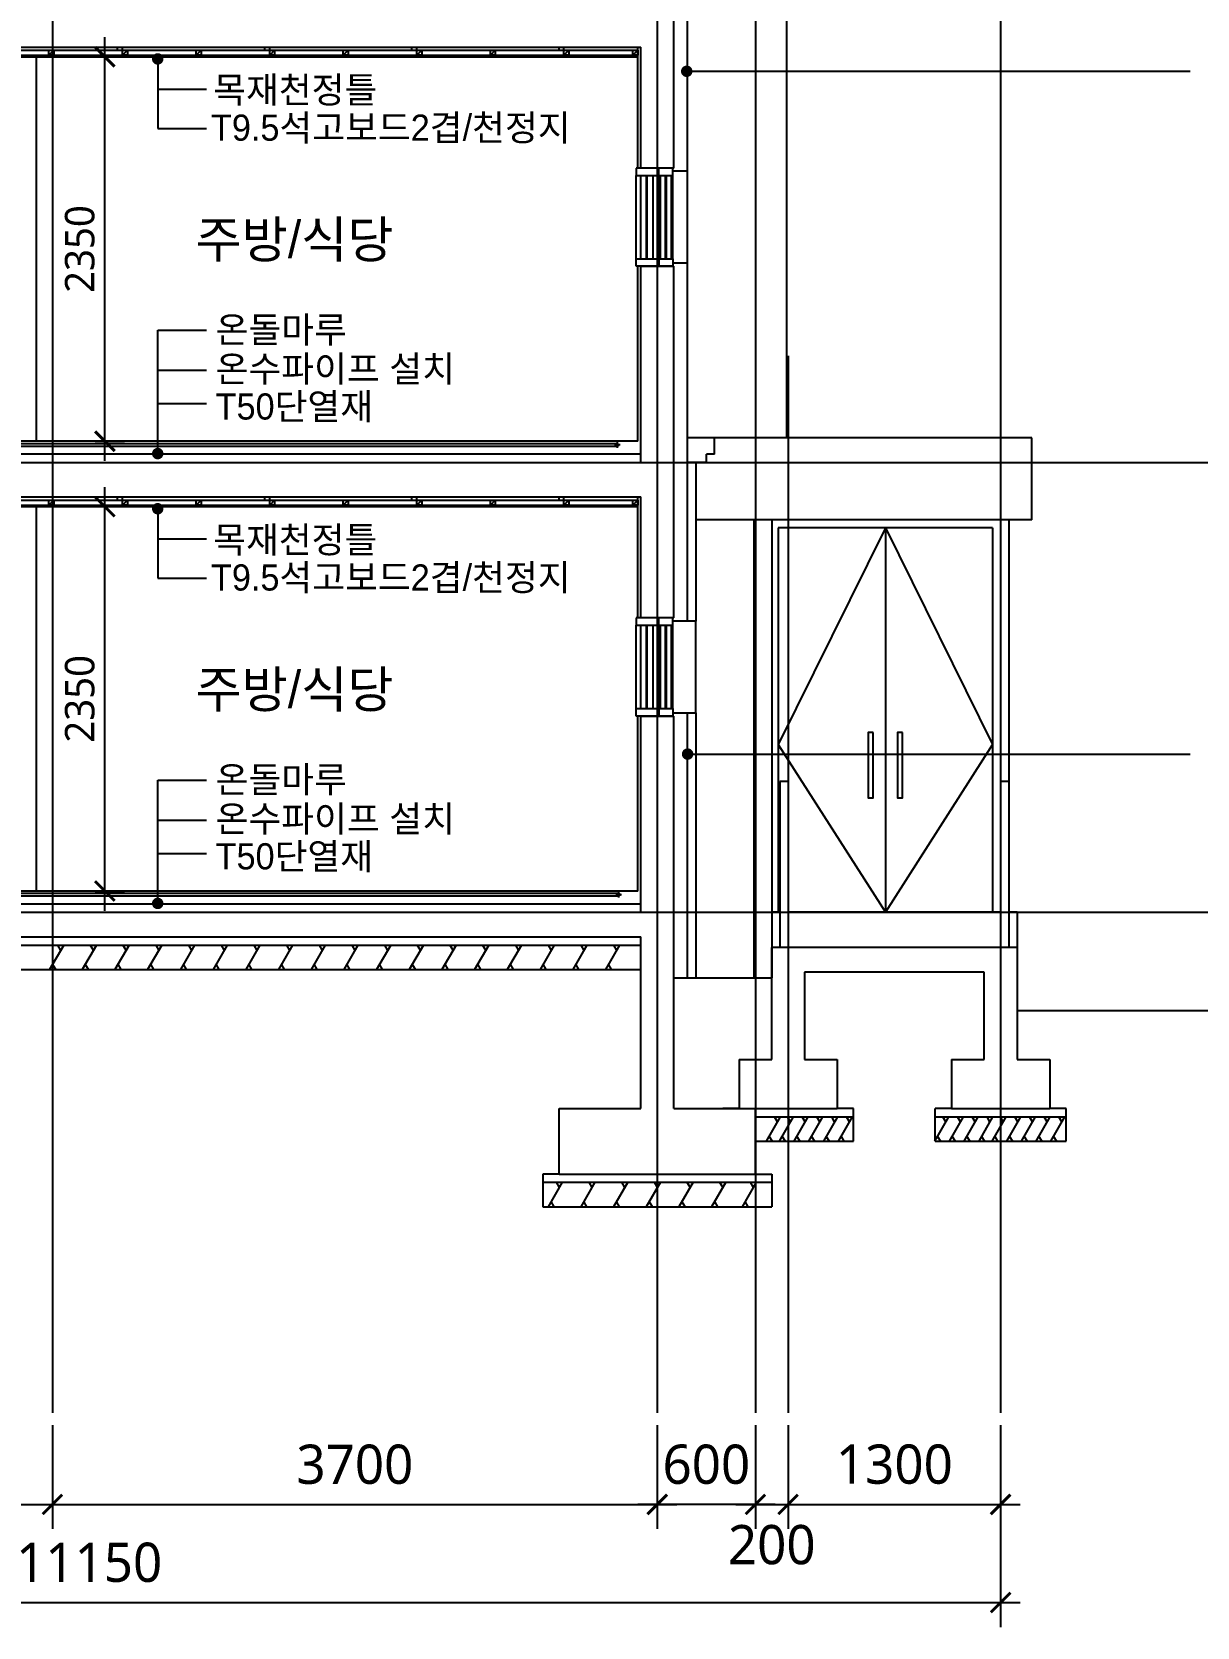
# Model space of a CAD drawing. Extents: x 11416736 to 11582377, y -14295679 to -14163266.
# Drawn here: x 11511810 to 11518937, y -14260621 to -14250869 of the extents above; entities that cross this region are included whole.
import ezdxf
from ezdxf.enums import TextEntityAlignment as Align

# ---------------------------------------------------------------- set-up
doc = ezdxf.new("R2010")
doc.units = 0
doc.header["$LTSCALE"] = 50
doc.header["$MEASUREMENT"] = 0
doc.layers.get('0').update_dxf_attribs({"linetype": 'CONTINUOUS'})
doc.layers.get('DEFPOINTS').update_dxf_attribs({"linetype": 'CONTINUOUS'})
for name, color, linetype in [('! 01 진한선', 2, 'CONTINUOUS'), ('! 03 중간선_02', 145, 'CONTINUOUS'), ('! 04 가는선_01', 253, 'CONTINUOUS'), ('! 05 가는선_02', 252, 'CONTINUOUS'), ('! 06 중심선', 11, 'CONTINUOUS'), ('! 12 지시선_안내선', 252, 'CONTINUOUS'), ('! 14 심볼', 37, 'CONTINUOUS'), ('! 16 HAT', 251, 'CONTINUOUS'), ('! 22 text 진한선', 7, 'CONTINUOUS'), ('! 24 치수선', 1, 'CONTINUOUS'), ('! 32 스크린 75', 155, 'CONTINUOUS'), ('- 02 내력벽', 2, 'CONTINUOUS'), ('- 04 마감선 01', 125, 'CONTINUOUS'), ('- 08 목재', 44, 'CONTINUOUS'), ('- 09 돌', 85, 'CONTINUOUS'), ('- 10 단열재', 251, 'CONTINUOUS')]:
    doc.layers.add(name, color=color, linetype=linetype)
doc.styles.add('굴림', font='Gulim.ttf')
doc.styles.add('맑은 고딕', font='malgun.ttf')
doc.dimstyles.new('120-main', dxfattribs={"dimscale": 120, "dimtxt": 2, "dimasz": 1, "dimexe": 1.25, "dimexo": 0.625, "dimgap": 1, "dimtad": 1, "dimdec": 0, "dimtxsty": '맑은 고딕', "dimblk": 'ARCHTICK', "dimcen": 2.5, "dimdle": 1, "dimclrt": 7, "dimadec": 0, "dimazin": 0, "dimtfac": 1, "dimtdec": 0, "dimtix": 1, "dimtmove": 2, "dimatfit": 3, "dimldrblk": 'DOT', "dimfxl": 0, "dimarcsym": 0})
doc.dimstyles.new('120-sub', dxfattribs={"dimscale": 120, "dimtxt": 1.5, "dimasz": 1, "dimexe": 1, "dimexo": 0.625, "dimgap": 0.5, "dimtad": 1, "dimdec": 0, "dimtxsty": '맑은 고딕', "dimblk": 'ARCHTICK', "dimcen": 2.5, "dimdle": 1, "dimclrt": 7, "dimadec": 0, "dimazin": 0, "dimtfac": 1, "dimtdec": 0, "dimtix": 1, "dimtmove": 2, "dimatfit": 3, "dimldrblk": 'DOT', "dimfxl": 0, "dimarcsym": 0})

# ---------------------------------------------------------------- blocks, each defined once
blk = doc.blocks.new('_ARCHTICK')
at = {"color": 0, "linetype": 'ByBlock', "const_width": 0.15}
blk.add_lwpolyline([(-0.5, -0.5), (0.5, 0.5)], dxfattribs=at)
blk = doc.blocks.new('*D104')
at = {"layer": '! 24 치수선', "color": 0, "lineweight": -2}
for p, q in [((11511935.8, -14259386.4), (11511935.8, -14260020.8)), ((11515635.8, -14259386.4), (11515635.8, -14260020.8)), ((11511815.8, -14259870.8), (11515755.8, -14259870.8))]:
    blk.add_line(p, q, dxfattribs=at)
at = {"layer": 'DEFPOINTS', "color": 0}
for p in [(11511935.8, -14259311.4), (11515635.8, -14259311.4), (11515635.8, -14259870.8)]:
    blk.add_point(p, dxfattribs=at)
at = {"layer": '! 24 치수선', "color": 0, "linetype": 'ByBlock', "lineweight": -2, "xscale": 120, "yscale": 120, "zscale": 120, "rotation": 180}
blk.add_blockref('_ARCHTICK', (11511935.8, -14259870.8), dxfattribs=at)
at = {"layer": '! 24 치수선', "color": 0, "linetype": 'ByBlock', "lineweight": -2, "xscale": 120, "yscale": 120, "zscale": 120}
blk.add_blockref('_ARCHTICK', (11515635.8, -14259870.8), dxfattribs=at)
at = {"layer": '! 24 치수선', "color": 7, "ltscale": 30, "insert": (11513785.8, -14259626.8), "char_height": 240, "attachment_point": 5, "style": '맑은 고딕'}
blk.add_mtext('3700', dxfattribs=at)
blk = doc.blocks.new('_Dot')
at = {"color": 0, "linetype": 'ByBlock', "lineweight": -2}
blk.add_line((-0.5, 0), (-1, 0), dxfattribs=at)
at = {"color": 0, "linetype": 'ByBlock', "const_width": 0.5}
blk.add_lwpolyline([(-0.25, 0, 1), (0.25, 0, 1)], format="xyb", close=True, dxfattribs=at)
blk = doc.blocks.new('*D105')
at = {"layer": '! 24 치수선', "color": 0, "lineweight": -2}
for p, q in [((11506585.8, -14259386.4), (11506585.8, -14260620.8)), ((11517735.8, -14259386.4), (11517735.8, -14260620.8)), ((11506465.8, -14260470.8), (11517855.8, -14260470.8))]:
    blk.add_line(p, q, dxfattribs=at)
at = {"layer": 'DEFPOINTS', "color": 0}
for p in [(11506585.8, -14259311.4), (11517735.8, -14259311.4), (11517735.8, -14260470.8)]:
    blk.add_point(p, dxfattribs=at)
at = {"layer": '! 24 치수선', "color": 0, "linetype": 'ByBlock', "lineweight": -2, "xscale": 120, "yscale": 120, "zscale": 120, "rotation": 180}
blk.add_blockref('_ARCHTICK', (11506585.8, -14260470.8), dxfattribs=at)
at = {"layer": '! 24 치수선', "color": 0, "linetype": 'ByBlock', "lineweight": -2, "xscale": 120, "yscale": 120, "zscale": 120}
blk.add_blockref('_ARCHTICK', (11517735.8, -14260470.8), dxfattribs=at)
at = {"layer": '! 24 치수선', "color": 7, "ltscale": 30, "insert": (11512160.8, -14260226.2), "char_height": 240, "attachment_point": 5, "style": '맑은 고딕'}
blk.add_mtext('11150', dxfattribs=at)
blk = doc.blocks.new('*D112')
at = {"layer": '! 24 치수선', "color": 0, "lineweight": -2}
for p, q in [((11512256.7, -14256241), (11512256.7, -14253651)), ((11512198.1, -14253771), (11512376.7, -14253771)), ((11512198.1, -14256121), (11512376.7, -14256121))]:
    blk.add_line(p, q, dxfattribs=at)
at = {"layer": 'DEFPOINTS', "color": 0}
for p in [(11512123.1, -14253771), (11512256.7, -14253771), (11512123.1, -14256121)]:
    blk.add_point(p, dxfattribs=at)
at = {"layer": '! 24 치수선', "color": 0, "linetype": 'ByBlock', "lineweight": -2, "xscale": 120, "yscale": 120, "zscale": 120}
for p, rotation in [((11512256.7, -14253771), 90), ((11512256.7, -14256121), 270)]:
    blk.add_blockref('_ARCHTICK', p, dxfattribs=dict(at, rotation=rotation))
at = {"layer": '! 24 치수선', "color": 7, "ltscale": 30, "insert": (11512103.7, -14254946), "char_height": 180, "attachment_point": 5, "rotation": 90, "style": '맑은 고딕'}
blk.add_mtext('2350', dxfattribs=at)
blk = doc.blocks.new('*D113')
at = {"layer": '! 24 치수선', "color": 0, "lineweight": -2}
for p, q in [((11512256.7, -14253491), (11512256.7, -14250901)), ((11512198.1, -14251021), (11512376.7, -14251021)), ((11512198.1, -14253371), (11512376.7, -14253371))]:
    blk.add_line(p, q, dxfattribs=at)
at = {"layer": 'DEFPOINTS', "color": 0}
for p in [(11512123.1, -14251021), (11512256.7, -14251021), (11512123.1, -14253371)]:
    blk.add_point(p, dxfattribs=at)
at = {"layer": '! 24 치수선', "color": 0, "linetype": 'ByBlock', "lineweight": -2, "xscale": 120, "yscale": 120, "zscale": 120}
for p, rotation in [((11512256.7, -14251021), 90), ((11512256.7, -14253371), 270)]:
    blk.add_blockref('_ARCHTICK', p, dxfattribs=dict(at, rotation=rotation))
at = {"layer": '! 24 치수선', "color": 7, "ltscale": 30, "insert": (11512103.7, -14252196), "char_height": 180, "attachment_point": 5, "rotation": 90, "style": '맑은 고딕'}
blk.add_mtext('2350', dxfattribs=at)
blk = doc.blocks.new('*D118')
at = {"layer": '! 24 치수선', "color": 0, "lineweight": -2}
for p, q in [((11510485.8, -14259386.4), (11510485.8, -14260020.8)), ((11511935.8, -14259386.4), (11511935.8, -14260020.8)), ((11510365.8, -14259870.8), (11512055.8, -14259870.8))]:
    blk.add_line(p, q, dxfattribs=at)
at = {"layer": 'DEFPOINTS', "color": 0}
for p in [(11510485.8, -14259311.4), (11511935.8, -14259311.4), (11511935.8, -14259870.8)]:
    blk.add_point(p, dxfattribs=at)
at = {"layer": '! 24 치수선', "color": 0, "linetype": 'ByBlock', "lineweight": -2, "xscale": 120, "yscale": 120, "zscale": 120, "rotation": 180}
blk.add_blockref('_ARCHTICK', (11510485.8, -14259870.8), dxfattribs=at)
at = {"layer": '! 24 치수선', "color": 0, "linetype": 'ByBlock', "lineweight": -2, "xscale": 120, "yscale": 120, "zscale": 120}
blk.add_blockref('_ARCHTICK', (11511935.8, -14259870.8), dxfattribs=at)
at = {"layer": '! 24 치수선', "color": 7, "ltscale": 30, "insert": (11511210.8, -14259626.2), "char_height": 240, "attachment_point": 5, "style": '맑은 고딕'}
blk.add_mtext('1450', dxfattribs=at)
blk = doc.blocks.new('rubble')
for p, q in [((0.2, 0), (0.77, 1)), ((0.65, 0.8), (0.53, 1)), ((0.31, 0.2), (0.43, 0))]:
    blk.add_line(p, q)
blk = doc.blocks.new('*D125')
at = {"layer": '! 24 치수선', "color": 0, "lineweight": -2}
for p, q in [((11515635.8, -14259386.4), (11515635.8, -14260020.8)), ((11516235.8, -14259386.4), (11516235.8, -14260020.8)), ((11516355.8, -14259870.8), (11515515.8, -14259870.8)), ((11515635.8, -14259870.8), (11515515.8, -14259870.8)), ((11516235.8, -14259870.8), (11516355.8, -14259870.8))]:
    blk.add_line(p, q, dxfattribs=at)
at = {"layer": 'DEFPOINTS', "color": 0}
for p in [(11515635.8, -14259311.4), (11516235.8, -14259311.4), (11515635.8, -14259870.8)]:
    blk.add_point(p, dxfattribs=at)
at = {"layer": '! 24 치수선', "color": 0, "linetype": 'ByBlock', "lineweight": -2, "xscale": 120, "yscale": 120, "zscale": 120}
blk.add_blockref('_ARCHTICK', (11515635.8, -14259870.8), dxfattribs=at)
at = {"layer": '! 24 치수선', "color": 0, "linetype": 'ByBlock', "lineweight": -2, "xscale": 120, "yscale": 120, "zscale": 120, "rotation": 180}
blk.add_blockref('_ARCHTICK', (11516235.8, -14259870.8), dxfattribs=at)
at = {"layer": '! 24 치수선', "color": 7, "ltscale": 30, "insert": (11515935.8, -14259626.8), "char_height": 240, "attachment_point": 5, "style": '맑은 고딕'}
blk.add_mtext('600', dxfattribs=at)
blk = doc.blocks.new('*D126')
at = {"layer": '! 24 치수선', "color": 0, "lineweight": -2}
for p, q in [((11516235.8, -14259386.4), (11516235.8, -14260020.8)), ((11516435.8, -14259386.4), (11516435.8, -14260020.8)), ((11516115.8, -14259870.8), (11516555.8, -14259870.8)), ((11516235.8, -14259870.8), (11516115.8, -14259870.8)), ((11516435.8, -14259870.8), (11516555.8, -14259870.8))]:
    blk.add_line(p, q, dxfattribs=at)
at = {"layer": 'DEFPOINTS', "color": 0}
for p in [(11516235.8, -14259311.4), (11516435.8, -14259311.4), (11516435.8, -14259870.8)]:
    blk.add_point(p, dxfattribs=at)
at = {"layer": '! 24 치수선', "color": 0, "linetype": 'ByBlock', "lineweight": -2, "xscale": 120, "yscale": 120, "zscale": 120}
blk.add_blockref('_ARCHTICK', (11516235.8, -14259870.8), dxfattribs=at)
at = {"layer": '! 24 치수선', "color": 0, "linetype": 'ByBlock', "lineweight": -2, "xscale": 120, "yscale": 120, "zscale": 120, "rotation": 180}
blk.add_blockref('_ARCHTICK', (11516435.8, -14259870.8), dxfattribs=at)
at = {"layer": '! 24 치수선', "color": 7, "ltscale": 30, "insert": (11516335.8, -14260118.3), "char_height": 240, "attachment_point": 5, "style": '맑은 고딕'}
blk.add_mtext('200', dxfattribs=at)
blk = doc.blocks.new('*D127')
at = {"layer": '! 24 치수선', "color": 0, "lineweight": -2}
for p, q in [((11516435.8, -14259386.4), (11516435.8, -14260020.8)), ((11517735.8, -14259386.4), (11517735.8, -14260020.8)), ((11516315.8, -14259870.8), (11517855.8, -14259870.8))]:
    blk.add_line(p, q, dxfattribs=at)
at = {"layer": 'DEFPOINTS', "color": 0}
for p in [(11516435.8, -14259311.4), (11517735.8, -14259311.4), (11517735.8, -14259870.8)]:
    blk.add_point(p, dxfattribs=at)
at = {"layer": '! 24 치수선', "color": 0, "linetype": 'ByBlock', "lineweight": -2, "xscale": 120, "yscale": 120, "zscale": 120, "rotation": 180}
blk.add_blockref('_ARCHTICK', (11516435.8, -14259870.8), dxfattribs=at)
at = {"layer": '! 24 치수선', "color": 0, "linetype": 'ByBlock', "lineweight": -2, "xscale": 120, "yscale": 120, "zscale": 120}
blk.add_blockref('_ARCHTICK', (11517735.8, -14259870.8), dxfattribs=at)
at = {"layer": '! 24 치수선', "color": 7, "ltscale": 30, "insert": (11517085.8, -14259626.2), "char_height": 240, "attachment_point": 5, "style": '맑은 고딕'}
blk.add_mtext('1300', dxfattribs=at)

msp = doc.modelspace()

# ---------------------------------------------------------------- linework, layer by layer
at = {"layer": '! 01 진한선', "color": 7, "linetype": 'Continuous'}
for p, q in [((11515735.8, -14256651), (11516335.8, -14256651)), ((11517835.8, -14256851), (11524997.9, -14256851))]:
    msp.add_line(p, q, dxfattribs=at)
at = {"layer": '! 03 중간선_02', "ltscale": 30}
for p, q in [((11516425.8, -14246301), (11516425.8, -14253351)), ((11517925.8, -14253351), (11515870.8, -14253351)), ((11517925.8, -14253851), (11517925.8, -14253351)), ((11517925.8, -14253851), (11515870.8, -14253851)), ((11516225.8, -14253851), (11516225.8, -14256651)), ((11517785.8, -14253851), (11517785.8, -14256251))]:
    msp.add_line(p, q, dxfattribs=at)
at = {"layer": '! 04 가는선_01'}
for p, q in [((11511835.8, -14251021), (11511835.8, -14253371)), ((11511835.8, -14253771), (11511835.8, -14256121)), ((11506685.8, -14256451), (11515535.8, -14256451)), ((11506685.8, -14256601), (11515535.8, -14256601)), ((11516135.8, -14257451), (11516035.8, -14257451)), ((11516235.8, -14257501), (11516835.8, -14257501)), ((11516835.8, -14257451), (11516735.8, -14257451)), ((11516835.8, -14257651), (11516835.8, -14257451)), ((11517335.8, -14257651), (11517335.8, -14257451)), ((11517435.8, -14257451), (11517335.8, -14257451)), ((11517335.8, -14257501), (11518135.8, -14257501)), ((11518135.8, -14257451), (11518035.8, -14257451)), ((11518135.8, -14257651), (11518135.8, -14257451)), ((11516235.8, -14257651), (11516835.8, -14257651)), ((11517335.8, -14257651), (11518135.8, -14257651)), ((11515035.8, -14257851), (11514935.8, -14257851)), ((11514935.8, -14257851), (11514935.8, -14258051)), ((11516235.8, -14257851), (11516335.8, -14257851)), ((11516335.8, -14257851), (11516335.8, -14258051)), ((11514935.8, -14257901), (11516335.8, -14257901)), ((11514935.8, -14258051), (11516335.8, -14258051))]:
    msp.add_line(p, q, dxfattribs=at)
at = {"layer": '! 04 가는선_01', "ltscale": 30}
for p, q in [((11516335.8, -14253851), (11516335.8, -14256651)), ((11517785.8, -14253851), (11516335.8, -14253851)), ((11516375.8, -14253901), (11516375.8, -14256251)), ((11517685.8, -14253901), (11516375.8, -14253901)), ((11517030.8, -14253901), (11517030.8, -14256251)), ((11517685.8, -14253901), (11517685.8, -14256251)), ((11516385.8, -14256251), (11516335.8, -14256251)), ((11516335.8, -14256251), (11516335.8, -14256651)), ((11517735.8, -14256251), (11516435.8, -14256251)), ((11517835.8, -14256251), (11517785.8, -14256251)), ((11517835.8, -14256251), (11517835.8, -14256651))]:
    msp.add_line(p, q, dxfattribs=at)
for points in [[(11516955.8, -14255151), (11516925.8, -14255151), (11516925.8, -14255551), (11516955.8, -14255551)], [(11517135.8, -14255151), (11517105.8, -14255151), (11517105.8, -14255551), (11517135.8, -14255551)]]:
    msp.add_lwpolyline(points, close=True, dxfattribs=at)
at = {"layer": '! 05 가는선_02'}
for p, q in [((11512334.8, -14250981), (11512334.8, -14250961)), ((11512364.8, -14250981), (11512364.8, -14250961)), ((11513234.8, -14250981), (11513234.8, -14250961)), ((11513264.8, -14250981), (11513264.8, -14250961)), ((11514134.8, -14250981), (11514134.8, -14250961)), ((11514164.8, -14250981), (11514164.8, -14250961)), ((11515034.8, -14250981), (11515034.8, -14250961)), ((11515064.8, -14250981), (11515064.8, -14250961)), ((11506705.8, -14250981), (11515485.8, -14250981)), ((11515820.8, -14252281), (11515820.8, -14251721)), ((11506705.8, -14253731), (11515485.8, -14253731)), ((11512334.8, -14253731), (11512334.8, -14253711)), ((11512364.8, -14253731), (11512364.8, -14253711)), ((11513234.8, -14253731), (11513234.8, -14253711)), ((11513264.8, -14253731), (11513264.8, -14253711)), ((11514134.8, -14253731), (11514134.8, -14253711)), ((11514164.8, -14253731), (11514164.8, -14253711)), ((11515034.8, -14253731), (11515034.8, -14253711)), ((11515064.8, -14253731), (11515064.8, -14253711)), ((11515870.8, -14255031), (11515870.8, -14254471))]:
    msp.add_line(p, q, dxfattribs=at)
at = {"layer": '! 05 가는선_02', "ltscale": 30}
for p, q in [((11516385.8, -14255451), (11516385.8, -14256466.8)), ((11516435.8, -14255451), (11516385.8, -14255451)), ((11516435.8, -14255451), (11516435.8, -14256466.8)), ((11517735.8, -14255451), (11517735.8, -14256466.8)), ((11517785.8, -14255451), (11517735.8, -14255451)), ((11517785.8, -14255451), (11517785.8, -14256466.8))]:
    msp.add_line(p, q, dxfattribs=at)
at = {"layer": '! 06 중심선'}
for p, q in [((11511935.8, -14243763.7), (11511935.8, -14259311.4)), ((11515635.8, -14243763.7), (11515635.8, -14259311.4)), ((11516235.8, -14243763.7), (11516235.8, -14259311.4)), ((11517735.8, -14243763.7), (11517735.8, -14259311.4)), ((11516435.8, -14252848.1), (11516435.8, -14259311.4)), ((11496166.3, -14253501), (11524997.9, -14253501)), ((11496166.3, -14256251), (11524997.9, -14256251))]:
    msp.add_line(p, q, dxfattribs=at)
at = {"layer": '! 12 지시선_안내선'}
for p, q in [((11512580, -14251033.8), (11512580, -14251458.3)), ((11512580, -14251218.6), (11512878.2, -14251218.6)), ((11512580, -14251458.3), (11512878.2, -14251458.3)), ((11512580, -14253446.6), (11512580, -14252692.5)), ((11512580, -14252692.5), (11512878.2, -14252692.5)), ((11512580, -14252937.3), (11512878.2, -14252937.3)), ((11512580, -14253141.3), (11512878.2, -14253141.3)), ((11512580, -14253783.8), (11512580, -14254208.3)), ((11512580, -14253968.6), (11512878.2, -14253968.6)), ((11512580, -14254208.3), (11512878.2, -14254208.3)), ((11512580, -14256196.6), (11512580, -14255442.5)), ((11512580, -14255442.5), (11512878.2, -14255442.5)), ((11512580, -14255687.3), (11512878.2, -14255687.3)), ((11512580, -14255891.3), (11512878.2, -14255891.3))]:
    msp.add_line(p, q, dxfattribs=at)
at = {"layer": '! 12 지시선_안내선', "const_width": 35}
for points in [[(11512562.5, -14251033.8, 1), (11512597.5, -14251033.8, 1)], [(11515833.2, -14251109.4, -1), (11515798.2, -14251109.4, -1)], [(11512562.5, -14253446.6, -1), (11512597.5, -14253446.6, -1)], [(11512562.5, -14253783.8, 1), (11512597.5, -14253783.8, 1)], [(11515838.5, -14255283.7, -1), (11515803.5, -14255283.7, -1)], [(11512562.5, -14256196.6, -1), (11512597.5, -14256196.6, -1)]]:
    msp.add_lwpolyline(points, format="xyb", close=True, dxfattribs=at)
at = {"layer": '! 12 지시선_안내선'}
for points in [[(11515798.2, -14251109.4), (11518894.2, -14251109.4)], [(11515820.8, -14255283.7), (11518894.2, -14255283.7)]]:
    msp.add_lwpolyline(points, dxfattribs=at)
at = {"layer": '! 14 심볼', "color": 8}
for p, q in [((11512005, -14256451), (11511918.4, -14256601)), ((11511967.5, -14256451), (11511986.3, -14256483.5)), ((11512205, -14256451), (11512118.4, -14256601)), ((11512167.5, -14256451), (11512186.3, -14256483.5)), ((11512405, -14256451), (11512318.4, -14256601)), ((11512367.5, -14256451), (11512386.3, -14256483.5)), ((11512605, -14256451), (11512518.4, -14256601)), ((11512567.5, -14256451), (11512586.3, -14256483.5)), ((11512805, -14256451), (11512718.4, -14256601)), ((11512767.5, -14256451), (11512786.3, -14256483.5)), ((11513005, -14256451), (11512918.4, -14256601)), ((11512967.5, -14256451), (11512986.3, -14256483.5)), ((11513205, -14256451), (11513118.4, -14256601)), ((11513167.5, -14256451), (11513186.3, -14256483.5)), ((11513405, -14256451), (11513318.4, -14256601)), ((11513367.5, -14256451), (11513386.3, -14256483.5)), ((11513605, -14256451), (11513518.4, -14256601)), ((11513567.5, -14256451), (11513586.3, -14256483.5)), ((11513805, -14256451), (11513718.4, -14256601)), ((11513767.5, -14256451), (11513786.3, -14256483.5)), ((11514005, -14256451), (11513918.4, -14256601)), ((11513967.5, -14256451), (11513986.3, -14256483.5)), ((11514205, -14256451), (11514118.4, -14256601)), ((11514167.5, -14256451), (11514186.3, -14256483.5)), ((11514405, -14256451), (11514318.4, -14256601)), ((11514367.5, -14256451), (11514386.3, -14256483.5)), ((11514605, -14256451), (11514518.4, -14256601)), ((11514567.5, -14256451), (11514586.3, -14256483.5)), ((11514805, -14256451), (11514718.4, -14256601)), ((11514767.5, -14256451), (11514786.3, -14256483.5)), ((11515005, -14256451), (11514918.4, -14256601)), ((11514967.5, -14256451), (11514986.3, -14256483.5)), ((11515205, -14256451), (11515118.4, -14256601)), ((11515167.5, -14256451), (11515186.3, -14256483.5)), ((11515405, -14256451), (11515318.4, -14256601)), ((11515367.5, -14256451), (11515386.3, -14256483.5)), ((11511955.9, -14256601), (11511937.2, -14256568.5)), ((11512155.9, -14256601), (11512137.2, -14256568.5)), ((11512355.9, -14256601), (11512337.2, -14256568.5)), ((11512555.9, -14256601), (11512537.2, -14256568.5)), ((11512755.9, -14256601), (11512737.2, -14256568.5)), ((11512955.9, -14256601), (11512937.2, -14256568.5)), ((11513155.9, -14256601), (11513137.2, -14256568.5)), ((11513355.9, -14256601), (11513337.2, -14256568.5)), ((11513555.9, -14256601), (11513537.2, -14256568.5)), ((11513755.9, -14256601), (11513737.2, -14256568.5)), ((11513955.9, -14256601), (11513937.2, -14256568.5)), ((11514155.9, -14256601), (11514137.2, -14256568.5)), ((11514355.9, -14256601), (11514337.2, -14256568.5)), ((11514555.9, -14256601), (11514537.2, -14256568.5)), ((11514755.9, -14256601), (11514737.2, -14256568.5)), ((11514955.9, -14256601), (11514937.2, -14256568.5)), ((11515155.9, -14256601), (11515137.2, -14256568.5)), ((11515355.9, -14256601), (11515337.2, -14256568.5)), ((11515054.5, -14257901), (11514967.9, -14258051)), ((11515017, -14257901), (11515035.7, -14257933.5)), ((11515254.5, -14257901), (11515167.9, -14258051)), ((11515217, -14257901), (11515235.7, -14257933.5)), ((11515454.5, -14257901), (11515367.9, -14258051)), ((11515417, -14257901), (11515435.7, -14257933.5)), ((11515654.5, -14257901), (11515567.9, -14258051)), ((11515617, -14257901), (11515635.7, -14257933.5)), ((11515854.5, -14257901), (11515767.9, -14258051)), ((11515817, -14257901), (11515835.7, -14257933.5)), ((11516054.5, -14257901), (11515967.9, -14258051)), ((11516017, -14257901), (11516035.7, -14257933.5)), ((11516240.4, -14257901), (11516153.8, -14258051)), ((11516202.9, -14257901), (11516221.6, -14257933.5)), ((11515005.4, -14258051), (11514986.6, -14258018.5)), ((11515205.4, -14258051), (11515186.6, -14258018.5)), ((11515405.4, -14258051), (11515386.6, -14258018.5)), ((11515605.4, -14258051), (11515586.6, -14258018.5)), ((11515805.4, -14258051), (11515786.6, -14258018.5)), ((11516005.4, -14258051), (11515986.6, -14258018.5)), ((11516191.3, -14258051), (11516172.5, -14258018.5))]:
    msp.add_line(p, q, dxfattribs=at)
at = {"layer": '! 16 HAT'}
for p, q in [((11515391.1, -14253386), (11506980.5, -14253386)), ((11506980.5, -14253401), (11515391.1, -14253401)), ((11515408.6, -14253393.5), (11515373.6, -14253393.5)), ((11515391.1, -14253376), (11515391.1, -14253411)), ((11515399.1, -14256136), (11506857.3, -14256136)), ((11515416.6, -14256143.5), (11515381.6, -14256143.5)), ((11515399.1, -14256126), (11515399.1, -14256161)), ((11506857.3, -14256151), (11515399.1, -14256151))]:
    msp.add_line(p, q, dxfattribs=at)
at = {"layer": '! 16 HAT', "ltscale": 30}
for points in [[(11517030.8, -14253901), (11516375.8, -14255226), (11517030.8, -14256251)], [(11517030.8, -14253901), (11517685.8, -14255226), (11517030.8, -14256251)]]:
    msp.add_lwpolyline(points, dxfattribs=at)
at = {"layer": '! 16 HAT'}
for centre in [(11515391.1, -14253393.5), (11515399.1, -14256143.5)]:
    msp.add_circle(centre, 7.5, dxfattribs=at)
at = {"layer": '! 32 스크린 75', "linetype": 'Continuous'}
for p, q in [((11515505.8, -14251701), (11515505.8, -14251746)), ((11515729.8, -14251701), (11515505.8, -14251701)), ((11515505.8, -14251746), (11515645.8, -14251746)), ((11515505.8, -14252258), (11515505.8, -14251746)), ((11515535.6, -14252256), (11515535.6, -14251746)), ((11515568.6, -14251746), (11515568.6, -14252256)), ((11515574.5, -14252256), (11515574.5, -14251746)), ((11515607.5, -14251746), (11515607.5, -14252256)), ((11515645.8, -14251746), (11515645.8, -14251701)), ((11515645.8, -14251746), (11515729.8, -14251746)), ((11515645.8, -14251746), (11515645.8, -14252258)), ((11515653.1, -14251746), (11515653.1, -14252256)), ((11515686.1, -14252256), (11515686.1, -14251746)), ((11515689.2, -14251746), (11515689.2, -14252256)), ((11515722.2, -14252256), (11515722.2, -14251746)), ((11515729.8, -14251746), (11515729.8, -14251701)), ((11515729.8, -14252258), (11515729.8, -14251746)), ((11515505.8, -14252256), (11515729.8, -14252256)), ((11515505.8, -14252301), (11515505.8, -14252256)), ((11515729.8, -14252301), (11515505.8, -14252301)), ((11515645.8, -14252258), (11515645.8, -14252301)), ((11515729.8, -14252256), (11515729.8, -14252301)), ((11515505.8, -14254451), (11515505.8, -14254496)), ((11515729.8, -14254451), (11515505.8, -14254451)), ((11515645.8, -14254496), (11515645.8, -14254451)), ((11515729.8, -14254496), (11515729.8, -14254451)), ((11515505.8, -14254496), (11515645.8, -14254496)), ((11515505.8, -14255008), (11515505.8, -14254496)), ((11515535.6, -14255006), (11515535.6, -14254496)), ((11515568.6, -14254496), (11515568.6, -14255006)), ((11515574.5, -14255006), (11515574.5, -14254496)), ((11515607.5, -14254496), (11515607.5, -14255006)), ((11515645.8, -14254496), (11515729.8, -14254496)), ((11515645.8, -14254496), (11515645.8, -14255008)), ((11515653.1, -14254496), (11515653.1, -14255006)), ((11515686.1, -14255006), (11515686.1, -14254496)), ((11515689.2, -14254496), (11515689.2, -14255006)), ((11515722.2, -14255006), (11515722.2, -14254496)), ((11515729.8, -14255008), (11515729.8, -14254496)), ((11515505.8, -14255006), (11515729.8, -14255006)), ((11515505.8, -14255051), (11515505.8, -14255006)), ((11515729.8, -14255051), (11515505.8, -14255051)), ((11515645.8, -14255008), (11515645.8, -14255051)), ((11515729.8, -14255006), (11515729.8, -14255051))]:
    msp.add_line(p, q, dxfattribs=at)
at = {"layer": '- 02 내력벽'}
for p, q in [((11515735.8, -14251701), (11515735.8, -14249551)), ((11506685.8, -14250961), (11515535.8, -14250961)), ((11515535.8, -14251701), (11515535.8, -14250961)), ((11515735.8, -14251701), (11515535.8, -14251701)), ((11515535.8, -14253501), (11515535.8, -14252301)), ((11515535.8, -14252301), (11515735.8, -14252301)), ((11515735.8, -14254451), (11515735.8, -14252301)), ((11506685.8, -14253501), (11515535.8, -14253501)), ((11506685.8, -14253711), (11515535.8, -14253711)), ((11515535.8, -14254451), (11515535.8, -14253711)), ((11515735.8, -14254451), (11515535.8, -14254451)), ((11515535.8, -14256251), (11515535.8, -14255051)), ((11515535.8, -14255051), (11515735.8, -14255051)), ((11515735.8, -14257451), (11515735.8, -14255051)), ((11506685.8, -14256251), (11515535.8, -14256251)), ((11506685.8, -14256401), (11515535.8, -14256401)), ((11515535.8, -14257451), (11515535.8, -14256401)), ((11517835.8, -14256466.8), (11516335.8, -14256466.8)), ((11516335.8, -14257151), (11516335.8, -14256466.8)), ((11517835.8, -14256466.8), (11517835.8, -14257151)), ((11517635.8, -14256616.8), (11516535.8, -14256616.8)), ((11516535.8, -14256616.8), (11516535.8, -14257151)), ((11517635.8, -14257151), (11517635.8, -14256616.8)), ((11516135.8, -14257151), (11516335.8, -14257151)), ((11516135.8, -14257151), (11516135.8, -14257451)), ((11516535.8, -14257151), (11516735.8, -14257151)), ((11516735.8, -14257151), (11516735.8, -14257451)), ((11517435.8, -14257151), (11517635.8, -14257151)), ((11517435.8, -14257151), (11517435.8, -14257451)), ((11517835.8, -14257151), (11518035.8, -14257151)), ((11518035.8, -14257151), (11518035.8, -14257451)), ((11515035.8, -14257451), (11515535.8, -14257451)), ((11515035.8, -14257851), (11515035.8, -14257451)), ((11515735.8, -14257451), (11516235.8, -14257451)), ((11516135.8, -14257451), (11516735.8, -14257451)), ((11516235.8, -14257851), (11516235.8, -14257451)), ((11517435.8, -14257451), (11518035.8, -14257451)), ((11515035.8, -14257851), (11516235.8, -14257851))]:
    msp.add_line(p, q, dxfattribs=at)
at = {"layer": '- 04 마감선 01'}
for p, q in [((11515820.8, -14251721), (11515820.8, -14249531)), ((11515515.8, -14251701), (11515515.8, -14250961)), ((11506705.8, -14251011), (11515485.8, -14251011)), ((11506705.8, -14251021), (11515515.8, -14251021)), ((11515820.8, -14251721), (11515729.8, -14251721)), ((11515515.8, -14253371), (11515515.8, -14252301)), ((11515729.8, -14252281), (11515820.8, -14252281)), ((11515820.8, -14254471), (11515820.8, -14252281)), ((11515515.8, -14253371), (11506685.8, -14253371)), ((11515870.8, -14253501), (11515870.8, -14254471)), ((11506705.8, -14253761), (11515485.8, -14253761)), ((11506705.8, -14253771), (11515515.8, -14253771)), ((11515515.8, -14254451), (11515515.8, -14253711)), ((11515870.8, -14254471), (11515729.8, -14254471)), ((11515515.8, -14256121), (11515515.8, -14255051)), ((11515729.8, -14255031), (11515870.8, -14255031)), ((11515820.8, -14256651), (11515820.8, -14255031)), ((11515870.8, -14255031), (11515870.8, -14256651)), ((11515515.8, -14256121), (11506685.8, -14256121))]:
    msp.add_line(p, q, dxfattribs=at)
at = {"layer": '- 08 목재'}
for points in [[(11511944.8, -14250981), (11511944.8, -14251011), (11511914.8, -14251011), (11511914.8, -14250981), (11511944.8, -14250981), (11511914.8, -14251011)], [(11512394.8, -14250981), (11512394.8, -14251011), (11512364.8, -14251011), (11512364.8, -14250981), (11512394.8, -14250981), (11512364.8, -14251011)], [(11512844.8, -14250981), (11512844.8, -14251011), (11512814.8, -14251011), (11512814.8, -14250981), (11512844.8, -14250981), (11512814.8, -14251011)], [(11513294.8, -14250981), (11513294.8, -14251011), (11513264.8, -14251011), (11513264.8, -14250981), (11513294.8, -14250981), (11513264.8, -14251011)], [(11513744.8, -14250981), (11513744.8, -14251011), (11513714.8, -14251011), (11513714.8, -14250981), (11513744.8, -14250981), (11513714.8, -14251011)], [(11514194.8, -14250981), (11514194.8, -14251011), (11514164.8, -14251011), (11514164.8, -14250981), (11514194.8, -14250981), (11514164.8, -14251011)], [(11514644.8, -14250981), (11514644.8, -14251011), (11514614.8, -14251011), (11514614.8, -14250981), (11514644.8, -14250981), (11514614.8, -14251011)], [(11515094.8, -14250981), (11515094.8, -14251011), (11515064.8, -14251011), (11515064.8, -14250981), (11515094.8, -14250981), (11515064.8, -14251011)], [(11515515.8, -14250981), (11515515.8, -14251011), (11515485.8, -14251011), (11515485.8, -14250981), (11515515.8, -14250981), (11515485.8, -14251011)], [(11511944.8, -14253731), (11511944.8, -14253761), (11511914.8, -14253761), (11511914.8, -14253731), (11511944.8, -14253731), (11511914.8, -14253761)], [(11512394.8, -14253731), (11512394.8, -14253761), (11512364.8, -14253761), (11512364.8, -14253731), (11512394.8, -14253731), (11512364.8, -14253761)], [(11512844.8, -14253731), (11512844.8, -14253761), (11512814.8, -14253761), (11512814.8, -14253731), (11512844.8, -14253731), (11512814.8, -14253761)], [(11513294.8, -14253731), (11513294.8, -14253761), (11513264.8, -14253761), (11513264.8, -14253731), (11513294.8, -14253731), (11513264.8, -14253761)], [(11513744.8, -14253731), (11513744.8, -14253761), (11513714.8, -14253761), (11513714.8, -14253731), (11513744.8, -14253731), (11513714.8, -14253761)], [(11514194.8, -14253731), (11514194.8, -14253761), (11514164.8, -14253761), (11514164.8, -14253731), (11514194.8, -14253731), (11514164.8, -14253761)], [(11514644.8, -14253731), (11514644.8, -14253761), (11514614.8, -14253761), (11514614.8, -14253731), (11514644.8, -14253731), (11514614.8, -14253761)], [(11515094.8, -14253731), (11515094.8, -14253761), (11515064.8, -14253761), (11515064.8, -14253731), (11515094.8, -14253731), (11515064.8, -14253761)], [(11515515.8, -14253731), (11515515.8, -14253761), (11515485.8, -14253761), (11515485.8, -14253731), (11515515.8, -14253731), (11515485.8, -14253761)]]:
    msp.add_lwpolyline(points, dxfattribs=at)
at = {"layer": '- 09 돌', "color": 3}
for p, q in [((11515985.8, -14253351), (11515820.8, -14253351)), ((11515985.8, -14253451), (11515985.8, -14253351)), ((11515935.8, -14253501), (11515820.8, -14253501)), ((11515985.8, -14253451), (11515935.8, -14253451)), ((11515935.8, -14253501), (11515935.8, -14253451))]:
    msp.add_line(p, q, dxfattribs=at)
at = {"layer": '- 10 단열재'}
for p, q in [((11515535.8, -14253451), (11506685.8, -14253451)), ((11515535.8, -14256201), (11506685.8, -14256201))]:
    msp.add_line(p, q, dxfattribs=at)

# ---------------------------------------------------------------- block references
at = {"layer": '! 16 HAT', "xscale": 150, "yscale": 150, "zscale": 150, "rotation": 180}
for p in [(11516416.9, -14257501), (11516496.9, -14257501), (11516586.9, -14257501), (11516676.9, -14257501), (11516766.9, -14257501), (11516856.9, -14257501), (11517446.9, -14257501), (11517536.9, -14257501), (11517626.9, -14257501), (11517716.9, -14257501), (11517796.9, -14257501), (11517886.9, -14257501), (11517976.9, -14257501), (11518066.9, -14257501), (11518156.9, -14257501)]:
    msp.add_blockref('rubble', p, dxfattribs=at)

# ---------------------------------------------------------------- texts
at = {"layer": '! 22 text 진한선', "style": '굴림'}
for s, p in [('목재천정틀', (11513421.2, -14251303.2)), ('T9.5석고보드2겹/천정지', (11514005.6, -14251533.9)), ('목재천정틀', (11513421.2, -14254053.2)), ('T9.5석고보드2겹/천정지', (11514005.6, -14254283.9))]:
    msp.add_text(s, height=160, dxfattribs=at).set_placement(p, align=Align.CENTER)
at = {"layer": '! 22 text 진한선', "linetype": 'Continuous', "style": '굴림'}
for p in [(11512811, -14252250.1), (11512811, -14255000.1)]:
    msp.add_text('주방/식당', height=225, dxfattribs=at).set_placement(p)
at = {"layer": '! 22 text 진한선', "style": '굴림'}
for s, p in [('온돌마루', (11512934.3, -14252688.9)), ('온수파이프 설치', (11512934.3, -14252928.9)), ('T50단열재', (11512934.3, -14253158.6)), ('온돌마루', (11512934.3, -14255438.9)), ('온수파이프 설치', (11512934.3, -14255678.9)), ('T50단열재', (11512934.3, -14255908.6))]:
    msp.add_text(s, height=160, dxfattribs=at).set_placement(p, align=Align.MIDDLE_LEFT)

# ---------------------------------------------------------------- dimensions: what is measured, and where the dimension line sits
at = {"layer": '! 24 치수선'}
for base, p1, p2, angle, dimstyle, picture, middle in [((11512256.7, -14251021), (11512123.1, -14253371), (11512123.1, -14251021), 270, '120-sub', '*D113', (11512103.7, -14252196)), ((11512256.7, -14253771), (11512123.1, -14256121), (11512123.1, -14253771), 270, '120-sub', '*D112', (11512103.7, -14254946)), ((11517735.8, -14260470.8), (11506585.8, -14259311.4), (11517735.8, -14259311.4), 180, '120-main', '*D105', (11512160.8, -14260226.2)), ((11515635.8, -14259870.8), (11511935.8, -14259311.4), (11515635.8, -14259311.4), 180, '120-main', '*D104', (11513785.8, -14259626.8))]:
    dim = msp.add_linear_dim(base=base, p1=p1, p2=p2, angle=angle, dimstyle=dimstyle, dxfattribs=at)
    dim.commit()
    dim.dimension.update_dxf_attribs({"geometry": picture, "text_midpoint": middle})
for base, p1, p2, picture, middle in [((11511935.8, -14259870.8), (11510485.8, -14259311.4), (11511935.8, -14259311.4), '*D118', (11511210.8, -14259626.2)), ((11515635.8, -14259870.8), (11516235.8, -14259311.4), (11515635.8, -14259311.4), '*D125', (11515935.8, -14259626.8)), ((11517735.8, -14259870.8), (11516435.8, -14259311.4), (11517735.8, -14259311.4), '*D127', (11517085.8, -14259626.2))]:
    dim = msp.add_linear_dim(base=base, p1=p1, p2=p2, dimstyle='120-main', dxfattribs=at)
    dim.commit()
    dim.dimension.update_dxf_attribs({"geometry": picture, "text_midpoint": middle})
dim = msp.add_linear_dim(base=(11516435.8, -14259870.8), p1=(11516235.8, -14259311.4), p2=(11516435.8, -14259311.4), dimstyle='120-main', dxfattribs=at)
dim.commit()
dim.dimension.update_dxf_attribs({"geometry": '*D126', "text_midpoint": (11516335.8, -14260118.3), "dimtype": 160})

doc.saveas('drawing.dxf')
